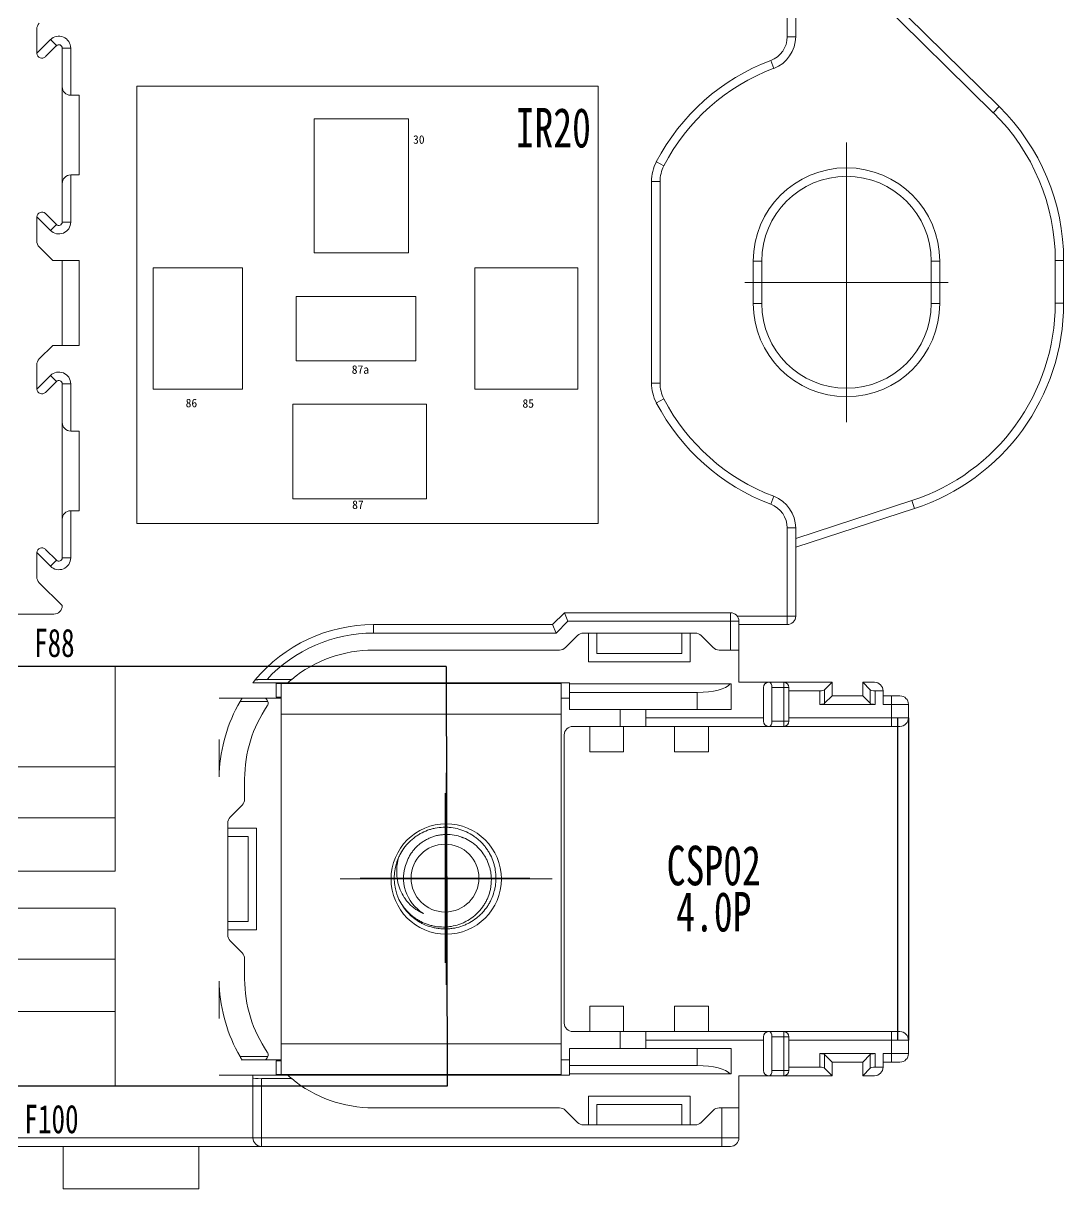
# Model space of a CAD drawing. Header units: millimetres. Extents: x 1543 to 5748, y 1576 to 2417.
# Drawn here: x 4915.4 to 5007.4, y 2168.1 to 2271.2 of the extents above; entities that cross this region are included whole.
import ezdxf

# ---------------------------------------------------------------- set-up
doc = ezdxf.new("R2010")
doc.units = ezdxf.units.MM
doc.linetypes.add('CENTER', pattern=[50.8, 31.75, -6.35, 6.35, -6.35])
doc.layers.get('0').update_dxf_attribs({"lineweight": 25})
doc.layers.add('1', color=7, linetype='Continuous', true_color=0xffffff)
doc.layers.add('111', color=7, linetype='Continuous', true_color=0xffffff)
doc.layers.add('1轮廓实线层', color=7, linetype='Continuous', lineweight=50)
doc.layers.add('基本型', color=7, linetype='Continuous', lineweight=18)
doc.styles.add('仿宋3.5', font='simfang.ttf', dxfattribs={"height": 3.5})
doc.styles.add('宋体', font='')
doc.styles.add('标准', font='fangsong.ttf', dxfattribs={"width": 0.7, "height": 3.5})
doc.styles.get('宋体').set_extended_font_data('宋体')

msp = doc.modelspace()

# ---------------------------------------------------------------- linework, layer by layer
at = {"lineweight": 30}
msp.add_line((4952.8, 2214.34), (4952.88, 2177.2), dxfattribs=at)
at = {"lineweight": 18}
msp.add_lwpolyline([(4925.42, 2265.67), (4966.25, 2265.67), (4966.25, 2226.98), (4925.42, 2226.98)], close=True, dxfattribs=at)
at = {"lineweight": 5}
for points in [[(4941.11, 2250.94), (4941.11, 2262.79), (4949.48, 2262.79), (4949.48, 2250.94)], [(4934.77, 2238.86), (4926.88, 2238.86), (4926.88, 2249.6), (4934.77, 2249.6)], [(4964.45, 2238.86), (4955.34, 2238.86), (4955.34, 2249.6), (4964.45, 2249.6)], [(4950.13, 2241.39), (4939.52, 2241.39), (4939.52, 2247.07), (4950.13, 2247.07)], [(4951.06, 2229.17), (4939.22, 2229.17), (4939.22, 2237.53), (4951.06, 2237.53)]]:
    msp.add_lwpolyline(points, close=True, dxfattribs=at)
at = {"layer": '1', "linetype": 'Continuous', "lineweight": 13}
for p, q in [((4982.97, 2270.05), (4982.97, 2317.39)), ((5001.2, 2263.33), (4983.72, 2280.53)), ((4917.79, 2269.79), (4918.32, 2269.26)), ((4983.72, 2270.05), (4982.97, 2270.05)), ((4919.58, 2269.04), (4918.83, 2269.04)), ((4981.78, 2267.25), (4981.52, 2267.95)), ((5001.2, 2263.33), (5001.72, 2263.87)), ((4972.06, 2258.62), (4971.4, 2258.97)), ((4971.72, 2257.24), (4970.97, 2257.24)), ((4970.97, 2239.41), (4970.97, 2257.24)), ((4916.58, 2254.09), (4916.58, 2254.09)), ((4918.83, 2253.65), (4919.58, 2253.65)), ((4918.32, 2253.44), (4917.79, 2252.91)), ((4916.58, 2251.98), (4916.58, 2251.98)), ((4980.72, 2250.2), (4979.97, 2250.2)), ((4995.72, 2250.2), (4996.47, 2250.2)), ((5006.68, 2250.24), (5007.43, 2250.24)), ((5006.68, 2246.49), (5006.68, 2250.24)), ((4979.97, 2246.45), (4980.72, 2246.45)), ((4996.47, 2246.45), (4995.72, 2246.45)), ((5006.68, 2246.49), (5007.43, 2246.49)), ((4916.58, 2241.01), (4916.58, 2241.01)), ((4917.79, 2240.08), (4918.32, 2239.55)), ((4919.58, 2239.34), (4918.83, 2239.34)), ((4971.72, 2239.41), (4970.97, 2239.41)), ((4916.58, 2238.9), (4916.58, 2238.9)), ((4972.06, 2238.02), (4971.4, 2237.67)), ((4981.78, 2229.4), (4981.52, 2228.7)), ((4983.72, 2225.67), (4993.99, 2229.01)), ((4993.99, 2229.01), (4994.22, 2228.3)), ((4983.72, 2226.59), (4982.97, 2226.59)), ((4982.97, 2218.79), (4982.97, 2226.59)), ((4917.79, 2223.2), (4918.32, 2223.73)), ((4919.58, 2223.95), (4918.83, 2223.95)), ((4977.95, 2218.34), (4977.95, 2219.09)), ((4978.55, 2218.79), (4982.97, 2218.79)), ((4982.97, 2218.79), (4983.72, 2218.79)), ((4982.97, 2218.79), (4982.97, 2218.04)), ((4946.37, 2217.29), (4946.37, 2218.04)), ((4963.57, 2218.34), (4962.52, 2217.29)), ((4977.95, 2218.34), (4963.57, 2218.34)), ((4977.95, 2215.79), (4977.95, 2218.34)), ((4977.95, 2218.34), (4978.7, 2218.34)), ((4962.52, 2217.29), (4946.37, 2217.29)), ((4937.76, 2211.63), (4937.76, 2212.83)), ((4982.67, 2212.49), (4981.62, 2212.49)), ((4982.67, 2212.94), (4982.67, 2212.49)), ((4982.67, 2209.49), (4982.67, 2212.49)), ((4983.12, 2212.49), (4982.67, 2212.49)), ((4975.02, 2210.54), (4975.02, 2212.04)), ((4985.85, 2210.99), (4985.85, 2212.19)), ((4986.28, 2212.28), (4986.28, 2211.08)), ((4990.31, 2211.08), (4990.31, 2212.28)), ((4990.75, 2212.19), (4990.75, 2210.99)), ((4992.2, 2211.74), (4992.2, 2210.99)), ((4992.2, 2210.99), (4991.45, 2210.99)), ((4993.7, 2210.99), (4992.2, 2210.99)), ((4992.2, 2209.79), (4992.2, 2210.99)), ((4962.96, 2210.13), (4938.21, 2210.13)), ((4970.45, 2209.79), (4980.87, 2209.79)), ((4981.62, 2209.49), (4982.67, 2209.49)), ((4983.12, 2209.49), (4982.67, 2209.49)), ((4982.67, 2209.49), (4982.67, 2209.04)), ((4983.12, 2209.79), (4992.2, 2209.79)), ((4992.2, 2209.79), (4993.7, 2209.79)), ((4992.2, 2209.04), (4992.2, 2209.79)), ((4982.67, 2181.59), (4981.62, 2181.59)), ((4982.67, 2182.04), (4982.67, 2181.59)), ((4983.12, 2181.59), (4982.67, 2181.59)), ((4982.67, 2178.59), (4982.67, 2181.59)), ((4992.2, 2182.04), (4992.2, 2181.29)), ((4938.21, 2180.95), (4962.96, 2180.95)), ((4980.87, 2181.29), (4970.45, 2181.29)), ((4975.02, 2179.04), (4975.02, 2180.54)), ((4992.2, 2181.29), (4983.12, 2181.29)), ((4992.2, 2180.09), (4992.2, 2181.29)), ((4993.7, 2181.29), (4992.2, 2181.29)), ((4937.76, 2178.25), (4937.76, 2179.45)), ((4985.85, 2178.89), (4985.85, 2180.09)), ((4986.28, 2180.01), (4986.28, 2178.81)), ((4990.31, 2178.81), (4990.31, 2180.01)), ((4990.75, 2180.09), (4990.75, 2178.89)), ((4991.45, 2180.09), (4992.2, 2180.09)), ((4992.2, 2180.09), (4993.7, 2180.09)), ((4992.2, 2179.34), (4992.2, 2180.09)), ((4981.62, 2178.59), (4982.67, 2178.59)), ((4982.67, 2178.59), (4982.67, 2178.14)), ((4983.12, 2178.59), (4982.67, 2178.59)), ((4936.45, 2177.88), (4936.45, 2172.64)), ((4977.2, 2172.64), (4977.2, 2175.29)), ((4907.82, 2172.64), (4935.7, 2172.64)), ((4936.45, 2172.64), (4935.7, 2172.64)), ((4936.45, 2171.89), (4936.45, 2172.64)), ((4936.45, 2172.64), (4977.2, 2172.64)), ((4977.2, 2172.64), (4978.7, 2172.64)), ((4977.2, 2171.89), (4977.2, 2172.64))]:
    msp.add_line(p, q, dxfattribs=at)
at = {"layer": '1', "linetype": 'Continuous', "lineweight": 18}
for p, q in [((4983.72, 2317.39), (4983.72, 2270.05)), ((4983.72, 2281.58), (5001.72, 2263.87)), ((4916.58, 2270.71), (4916.58, 2268.6)), ((4916.58, 2268.58), (4917.79, 2269.79)), ((4918.32, 2269.26), (4917.35, 2268.29)), ((4918.83, 2265.62), (4918.83, 2269.04)), ((4919.58, 2269.04), (4919.58, 2264.87)), ((4918.83, 2257.07), (4918.83, 2265.62)), ((4920.33, 2264.87), (4919.58, 2264.87)), ((4920.33, 2257.82), (4920.33, 2264.87)), ((4919.58, 2257.82), (4920.33, 2257.82)), ((4919.58, 2257.82), (4919.58, 2253.65)), ((4918.83, 2253.65), (4918.83, 2257.07)), ((4971.72, 2257.24), (4971.72, 2239.41)), ((4917.79, 2252.91), (4916.58, 2254.12)), ((4916.58, 2254.09), (4916.58, 2251.98)), ((4916.58, 2251.98), (4916.58, 2254.09)), ((4917.35, 2254.41), (4918.32, 2253.44)), ((4916.8, 2251.45), (4916.8, 2251.45)), ((4918.01, 2250.24), (4916.8, 2251.45)), ((4918.01, 2250.24), (4920.33, 2250.24)), ((4918.83, 2242.74), (4918.83, 2250.24)), ((4920.33, 2242.74), (4920.33, 2250.24)), ((4979.97, 2246.45), (4979.97, 2250.2)), ((4980.72, 2250.2), (4980.72, 2246.45)), ((4995.72, 2246.45), (4995.72, 2250.2)), ((4996.47, 2250.2), (4996.47, 2246.45)), ((5007.43, 2250.24), (5007.43, 2246.49)), ((4918.01, 2242.74), (4916.8, 2241.54)), ((4918.01, 2242.74), (4920.33, 2242.74)), ((4916.8, 2241.54), (4916.8, 2241.54)), ((4916.58, 2241.01), (4916.58, 2238.9)), ((4916.58, 2238.9), (4916.58, 2241.01)), ((4916.58, 2238.87), (4917.79, 2240.08)), ((4918.32, 2239.55), (4917.35, 2238.58)), ((4918.83, 2235.92), (4918.83, 2239.34)), ((4919.58, 2239.34), (4919.58, 2235.17)), ((4918.83, 2227.37), (4918.83, 2235.92)), ((4920.33, 2235.17), (4919.58, 2235.17)), ((4920.33, 2235.17), (4920.33, 2228.12)), ((4919.58, 2228.12), (4920.33, 2228.12)), ((4919.58, 2228.12), (4919.58, 2223.95)), ((4994.22, 2228.3), (4983.72, 2224.88)), ((4918.83, 2223.95), (4918.83, 2227.37)), ((4983.72, 2226.59), (4983.72, 2218.79)), ((4917.79, 2223.2), (4916.58, 2224.41)), ((4916.58, 2222.28), (4916.58, 2224.39)), ((4917.35, 2224.7), (4918.32, 2223.73)), ((4916.8, 2221.75), (4918.83, 2219.72)), ((4918.83, 2219.72), (4918.83, 2219.72)), ((4918.08, 2218.97), (4909.08, 2218.97)), ((4962.21, 2218.04), (4963.26, 2219.09)), ((4963.26, 2219.09), (4977.95, 2219.09)), ((4963.57, 2218.34), (4963.26, 2219.09)), ((4946.37, 2218.04), (4962.21, 2218.04)), ((4962.21, 2218.04), (4962.52, 2217.29)), ((4978.7, 2218.34), (4978.7, 2215.79)), ((4982.97, 2218.04), (4978.7, 2218.04)), ((4963.36, 2216.01), (4964.42, 2217.07)), ((4974.83, 2217.29), (4964.95, 2217.29)), ((4965.39, 2217.29), (4965.39, 2214.74)), ((4966.14, 2215.49), (4966.14, 2217.29)), ((4973.64, 2217.29), (4973.64, 2215.49)), ((4974.39, 2214.74), (4974.39, 2217.29)), ((4975.36, 2217.07), (4976.42, 2216.01)), ((4962.83, 2215.79), (4946.37, 2215.79)), ((4973.64, 2215.49), (4966.14, 2215.49)), ((4977.95, 2215.79), (4976.95, 2215.79)), ((4978.7, 2215.79), (4977.95, 2215.79)), ((4978.7, 2212.94), (4978.7, 2215.79)), ((4965.39, 2214.74), (4974.39, 2214.74)), ((4938.62, 2212.9), (4935.7, 2212.9)), ((4936.95, 2213.2), (4939.14, 2213.2)), ((4937.76, 2212.83), (4938.21, 2212.83)), ((4938.21, 2212.83), (4962.96, 2212.83)), ((4938.21, 2212.83), (4938.21, 2210.13)), ((4938.62, 2212.9), (4963.71, 2212.9)), ((4962.96, 2210.13), (4962.96, 2212.83)), ((4963.71, 2212.79), (4963.71, 2212.9)), ((4963.71, 2212.04), (4963.71, 2212.79)), ((4963.71, 2212.79), (4977.93, 2212.79)), ((4977.93, 2212.79), (4978.02, 2212.79)), ((4978.02, 2212.79), (4978.02, 2210.54)), ((4981.32, 2212.94), (4978.7, 2212.94)), ((4980.87, 2209.49), (4980.87, 2212.49)), ((4981.32, 2212.94), (4981.4, 2212.94)), ((4981.4, 2212.94), (4982.67, 2212.94)), ((4981.62, 2212.49), (4981.62, 2209.49)), ((4985.9, 2212.94), (4982.67, 2212.94)), ((4983.12, 2212.49), (4983.12, 2209.49)), ((4985.9, 2212.94), (4986.95, 2212.94)), ((4986.95, 2212.94), (4986.28, 2212.28)), ((4986.95, 2212.94), (4986.95, 2211.74)), ((4989.65, 2211.74), (4989.65, 2212.94)), ((4990.31, 2212.28), (4989.65, 2212.94)), ((4989.65, 2212.94), (4990.7, 2212.94)), ((4932.73, 2211.55), (4934.75, 2211.55)), ((4932.73, 2211.55), (4932.73, 2211.55)), ((4934.75, 2211.55), (4936.61, 2211.55)), ((4938.21, 2211.55), (4936.61, 2211.55)), ((4938.21, 2211.63), (4937.76, 2211.63)), ((4963.71, 2211.55), (4962.96, 2211.55)), ((4963.71, 2210.54), (4963.71, 2212.04)), ((4975.02, 2212.04), (4963.71, 2212.04)), ((4985.85, 2212.19), (4983.12, 2212.19)), ((4986.95, 2211.74), (4986.28, 2211.08)), ((4986.95, 2211.74), (4989.65, 2211.74)), ((4990.31, 2211.08), (4989.65, 2211.74)), ((4991.45, 2212.19), (4990.75, 2212.19)), ((4991.45, 2210.99), (4991.45, 2212.19)), ((4991.45, 2211.74), (4992.2, 2211.74)), ((4992.2, 2211.74), (4992.95, 2211.74)), ((4937.03, 2211.25), (4934.57, 2211.25)), ((4963.71, 2210.54), (4968.2, 2210.54)), ((4968.2, 2209.04), (4968.2, 2210.54)), ((4968.2, 2210.54), (4970.45, 2210.54)), ((4970.45, 2210.54), (4970.45, 2209.04)), ((4970.45, 2210.54), (4975.02, 2210.54)), ((4978.02, 2210.54), (4975.02, 2210.54)), ((4990.75, 2210.99), (4985.85, 2210.99)), ((4993.7, 2210.99), (4993.7, 2209.79)), ((4938.21, 2180.95), (4938.21, 2210.13)), ((4962.96, 2180.95), (4962.96, 2210.13)), ((4963.25, 2208.29), (4963.25, 2182.79)), ((4968.2, 2209.04), (4964, 2209.04)), ((4965.5, 2206.79), (4965.5, 2209.04)), ((4970.45, 2209.04), (4968.2, 2209.04)), ((4968.5, 2209.04), (4968.5, 2206.79)), ((4981.32, 2209.04), (4970.45, 2209.04)), ((4973, 2206.79), (4973, 2209.04)), ((4976, 2209.04), (4976, 2206.79)), ((4981.4, 2209.04), (4981.32, 2209.04)), ((4982.67, 2209.04), (4981.4, 2209.04)), ((4992.2, 2209.04), (4982.67, 2209.04)), ((4992.95, 2209.04), (4992.2, 2209.04)), ((4932.73, 2204.93), (4932.73, 2207.88)), ((4968.5, 2206.79), (4965.5, 2206.79)), ((4976, 2206.79), (4973, 2206.79)), ((4932.73, 2204.58), (4932.73, 2204.93)), ((4934.97, 2204.39), (4934.97, 2202.6)), ((4934.75, 2202.07), (4933.69, 2201.01)), ((4933.47, 2200.48), (4933.47, 2190.6)), ((4936.02, 2200.04), (4933.47, 2200.04)), ((4936.02, 2191.04), (4936.02, 2200.04)), ((4933.47, 2199.29), (4935.27, 2199.29)), ((4935.27, 2199.29), (4935.27, 2191.79)), ((4935.27, 2191.79), (4933.47, 2191.79)), ((4933.47, 2191.04), (4936.02, 2191.04)), ((4934.75, 2189.01), (4933.69, 2190.07)), ((4934.97, 2188.48), (4934.97, 2186.69)), ((4932.73, 2186.15), (4932.73, 2186.5)), ((4932.73, 2183.2), (4932.73, 2186.15)), ((4965.5, 2184.29), (4968.5, 2184.29)), ((4965.5, 2182.04), (4965.5, 2184.29)), ((4968.5, 2184.29), (4968.5, 2182.04)), ((4973, 2182.04), (4973, 2184.29)), ((4973, 2184.29), (4976, 2184.29)), ((4976, 2184.29), (4976, 2182.04)), ((4964, 2182.04), (4968.2, 2182.04)), ((4968.2, 2180.54), (4968.2, 2182.04)), ((4968.2, 2182.04), (4970.45, 2182.04)), ((4970.45, 2182.04), (4981.32, 2182.04)), ((4970.45, 2182.04), (4970.45, 2180.54)), ((4980.87, 2178.59), (4980.87, 2181.59)), ((4981.32, 2182.04), (4981.4, 2182.04)), ((4981.4, 2182.04), (4982.67, 2182.04)), ((4981.62, 2181.59), (4981.62, 2178.59)), ((4982.67, 2182.04), (4992.2, 2182.04)), ((4983.12, 2181.59), (4983.12, 2178.59)), ((4992.2, 2182.04), (4992.95, 2182.04)), ((4938.21, 2178.25), (4938.21, 2180.95)), ((4962.96, 2178.25), (4962.96, 2180.95)), ((4968.2, 2180.54), (4963.71, 2180.54)), ((4963.71, 2179.04), (4963.71, 2180.54)), ((4970.45, 2180.54), (4968.2, 2180.54)), ((4975.02, 2180.54), (4970.45, 2180.54)), ((4978.02, 2180.54), (4975.02, 2180.54)), ((4978.02, 2180.54), (4978.02, 2178.29)), ((4993.7, 2181.29), (4993.7, 2180.09)), ((4934.57, 2179.83), (4937.03, 2179.83)), ((4936.61, 2179.53), (4934.75, 2179.53)), ((4936.61, 2179.53), (4938.21, 2179.53)), ((4938.21, 2179.45), (4937.76, 2179.45)), ((4962.96, 2179.53), (4963.71, 2179.53)), ((4985.85, 2180.09), (4990.75, 2180.09)), ((4986.28, 2180.01), (4986.95, 2179.34)), ((4989.65, 2179.34), (4990.31, 2180.01)), ((4991.45, 2178.89), (4991.45, 2180.09)), ((4963.71, 2178.29), (4963.71, 2179.04)), ((4963.71, 2179.04), (4975.02, 2179.04)), ((4983.12, 2178.89), (4985.85, 2178.89)), ((4986.28, 2178.81), (4986.95, 2178.14)), ((4986.95, 2179.34), (4986.95, 2178.14)), ((4989.65, 2179.34), (4986.95, 2179.34)), ((4989.65, 2178.14), (4989.65, 2179.34)), ((4989.65, 2178.14), (4990.31, 2178.81)), ((4990.75, 2178.89), (4991.45, 2178.89)), ((4992.2, 2179.34), (4991.45, 2179.34)), ((4992.95, 2179.34), (4992.2, 2179.34)), ((4932.73, 2178.18), (4933.47, 2178.18)), ((4932.73, 2178.18), (4932.73, 2178.18)), ((4933.47, 2178.18), (4935.7, 2178.18)), ((4935.7, 2178.18), (4938.62, 2178.18)), ((4935.7, 2177.95), (4935.7, 2178.18)), ((4935.7, 2172.64), (4935.7, 2177.95)), ((4939.14, 2177.88), (4936.45, 2177.88)), ((4938.21, 2178.25), (4937.76, 2178.25)), ((4962.96, 2178.25), (4938.21, 2178.25)), ((4963.71, 2178.18), (4938.62, 2178.18)), ((4948.11, 2178.18), (4948.11, 2178.25)), ((4948.86, 2178.25), (4948.86, 2178.18)), ((4951.86, 2178.18), (4951.86, 2178.25)), ((4952.61, 2178.25), (4952.61, 2178.18)), ((4963.71, 2178.18), (4963.71, 2178.29)), ((4977.93, 2178.29), (4963.71, 2178.29)), ((4978.02, 2178.29), (4977.93, 2178.29)), ((4978.7, 2175.29), (4978.7, 2178.14)), ((4978.7, 2178.14), (4981.32, 2178.14)), ((4981.4, 2178.14), (4981.32, 2178.14)), ((4982.67, 2178.14), (4981.4, 2178.14)), ((4982.67, 2178.14), (4985.9, 2178.14)), ((4986.95, 2178.14), (4985.9, 2178.14)), ((4990.7, 2178.14), (4989.65, 2178.14)), ((4965.39, 2176.34), (4965.39, 2173.79)), ((4974.39, 2176.34), (4965.39, 2176.34)), ((4974.39, 2173.79), (4974.39, 2176.34)), ((4962.83, 2175.29), (4946.37, 2175.29)), ((4966.14, 2173.79), (4966.14, 2175.59)), ((4966.14, 2175.59), (4973.64, 2175.59)), ((4973.64, 2175.59), (4973.64, 2173.79)), ((4977.2, 2175.29), (4976.95, 2175.29)), ((4978.7, 2175.29), (4977.2, 2175.29)), ((4978.7, 2175.29), (4978.7, 2172.64)), ((4963.36, 2175.07), (4964.42, 2174.01)), ((4975.36, 2174.01), (4976.42, 2175.07)), ((4974.83, 2173.79), (4964.95, 2173.79)), ((4936.45, 2171.89), (4907.82, 2171.89)), ((4918.92, 2168.14), (4918.92, 2171.89)), ((4930.92, 2168.14), (4930.92, 2171.89)), ((4977.2, 2171.89), (4936.45, 2171.89)), ((4977.95, 2171.89), (4977.2, 2171.89)), ((4930.92, 2168.14), (4918.92, 2168.14))]:
    msp.add_line(p, q, dxfattribs=at)
for centre, radius in [((4952.8, 2195.54), 4.88), ((4952.7, 2195.62), 3)]:
    msp.add_circle(centre, radius, dxfattribs=at)
for centre, radius, start, end in [((4917.33, 2270.71), 0.75, 135, 180), ((4918.53, 2269.04), 1.05, 0, 135), ((4918.53, 2269.04), 0.3, 0, 135), ((4980.72, 2270.05), 3, 290.6928, 0), ((4917.03, 2268.6), 0.45, 180, 183.1897), ((4917.03, 2268.6), 0.45, 183.1897, 315), ((4988.22, 2250.2), 18.23, 110.6928, 152.4614), ((4919.58, 2265.62), 0.75, 180, 270), ((4988.31, 2250.24), 19.12, 0, 45.4546), ((4919.58, 2257.07), 0.75, 90, 180), ((4974.72, 2257.24), 3, 152.4614, 180), ((4988.22, 2250.2), 8.25, 0, 180), ((4988.22, 2250.2), 7.5, 0, 180), ((4917.03, 2254.09), 0.45, 176.8105, 180), ((4917.03, 2254.09), 0.45, 176.8105, 180), ((4918.53, 2253.65), 1.05, 225, 360), ((4918.53, 2253.65), 0.3, 225, 0), ((4917.33, 2251.98), 0.75, 180, 225), ((4917.33, 2251.98), 0.75, 180, 225), ((4988.22, 2246.45), 8.25, 180, 0), ((4988.22, 2246.45), 7.5, 180, 0), ((4988.31, 2246.49), 19.12, 288.0181, 0), ((4917.33, 2241.01), 0.75, 135, 180), ((4917.33, 2241.01), 0.75, 135, 180), ((4918.53, 2239.34), 1.05, 0, 135), ((4918.53, 2239.34), 0.3, 360, 135), ((4974.72, 2239.41), 3, 180, 207.5386), ((4917.03, 2238.9), 0.45, 180, 183.1895), ((4917.03, 2238.9), 0.45, 180, 183.1895), ((4988.22, 2246.45), 18.23, 207.5386, 249.3072), ((4919.58, 2235.92), 0.75, 180, 270), ((4980.72, 2226.59), 3, 0, 69.3072), ((4919.58, 2227.37), 0.75, 90, 180), ((4917.03, 2224.39), 0.45, 45, 176.8103), ((4917.03, 2224.39), 0.45, 176.8103, 180), ((4918.53, 2223.95), 1.05, 225, 360), ((4918.53, 2223.95), 0.3, 225, 360), ((4917.33, 2222.28), 0.75, 180, 225), ((4918.08, 2219.72), 0.75, 270, 0), ((4977.95, 2218.34), 0.75, 0, 90), ((4982.97, 2218.79), 0.75, 270, 0), ((4946.37, 2204.39), 13.65, 90, 140.2005), ((4964.95, 2216.54), 0.75, 90, 135), ((4974.83, 2216.54), 0.75, 45, 90), ((4946.37, 2204.39), 11.4, 90, 129.3743), ((4962.83, 2216.54), 0.75, 270, 315), ((4976.95, 2216.54), 0.75, 225, 270), ((4938.62, 2213.35), 0.45, 270, 310.8591), ((4981.32, 2212.49), 0.45, 90, 180), ((4982.67, 2212.49), 0.45, 0, 90), ((4990.7, 2212.19), 0.75, 0, 90), ((4936.61, 2211.1), 0.45, 19.4712, 90), ((4992.95, 2210.99), 0.75, 0, 90), ((4946.37, 2204.39), 13.65, 149.8186, 177.7458), ((4946.37, 2204.39), 11.4, 145.4972, 180), ((4936.61, 2211.1), 0.45, 325.4972, 19.4712), ((4981.32, 2209.49), 0.45, 180, 270), ((4982.67, 2209.49), 0.45, 270, 0), ((4992.95, 2209.79), 0.75, 270, 0), ((4964, 2208.29), 0.75, 90, 180), ((4934.22, 2202.6), 0.75, 315, 360), ((4934.22, 2200.48), 0.75, 135, 180), ((4952.7, 2195.62), 4.5, 155.1656, 204.8344), ((4952.7, 2195.62), 3.67, 157.2968, 238.5599), ((4934.22, 2190.6), 0.75, 180, 225), ((4934.22, 2188.48), 0.75, 360, 45), ((4946.37, 2186.69), 11.4, 180, 214.504), ((4946.37, 2186.69), 13.65, 182.2542, 210.1824), ((4964, 2182.79), 0.75, 180, 270), ((4981.32, 2181.59), 0.45, 90, 180), ((4982.67, 2181.59), 0.45, 0, 90), ((4992.95, 2181.29), 0.75, 0, 90), ((4936.61, 2179.98), 0.45, 270, 340.5288), ((4936.61, 2179.98), 0.45, 340.5288, 34.504), ((4992.95, 2180.09), 0.75, 270, 0), ((4981.32, 2178.59), 0.45, 180, 270), ((4982.67, 2178.59), 0.45, 270, 0), ((4990.7, 2178.89), 0.75, 270, 0), ((4938.62, 2177.73), 0.45, 49.1409, 90), ((4946.37, 2186.69), 11.4, 230.6257, 270), ((4962.83, 2174.54), 0.75, 45, 90), ((4976.95, 2174.54), 0.75, 90, 135), ((4964.95, 2174.54), 0.75, 225, 270), ((4974.83, 2174.54), 0.75, 270, 315), ((4936.45, 2172.64), 0.75, 180, 270), ((4977.95, 2172.64), 0.75, 270, 0)]:
    msp.add_arc(centre, radius, start, end, dxfattribs=at)
at = {"layer": '1', "linetype": 'Continuous', "lineweight": 13}
for centre, radius, start, end in [((4980.72, 2270.05), 2.25, 290.6928, 0), ((4988.22, 2250.2), 18.98, 110.6928, 152.4614), ((4988.31, 2250.24), 18.38, 0, 45.4546), ((4974.72, 2257.24), 3.75, 152.4614, 180), ((4988.31, 2246.49), 18.38, 288.0181, 0), ((4974.72, 2239.41), 3.75, 180, 207.5386), ((4988.22, 2246.45), 18.98, 207.5386, 249.3072), ((4980.72, 2226.59), 2.25, 0, 69.3072), ((4946.37, 2204.39), 12.9, 90, 136.9111)]:
    msp.add_arc(centre, radius, start, end, dxfattribs=at)
at = {"layer": '1', "linetype": 'Continuous', "lineweight": 18}
for centre, major_axis, ratio, start_param, end_param in [((4917.03, 2254.09), (0.45, 0), 1, 0.785398, 3.085925), ((4917.03, 2254.09), (0, 0.45), 1, 5.497787, 7.798314), ((4917.03, 2238.9), (0.45, 0), 1, 3.19726, 5.497787), ((4917.03, 2238.9), (0, 0.45), 1, 1.626464, 3.926991), ((4946.37, 2204.39), (8.61, 10.59), 0.999999, 1.558779, 1.580047), ((4946.37, 2204.39), (-7.36, 8.71), 0.999999, 6.268635, 6.294548), ((4975.02, 2213.04), (3, 0), 0.333333, 4.712389, 6.030505), ((4981.4, 2212.49), (0, 0.45), 0.5, 4.712389, 6.283185), ((4946.37, 2204.39), (7.01, 11.71), 0.999999, 1.557432, 1.58305), ((4985.85, 2212.3), (0.45, 0), 0.25, 4.712389, 6.038207), ((4990.75, 2212.3), (0.45, 0), 0.25, 3.386571, 4.712389), ((4985.85, 2211.1), (0.45, 0), 0.25, 4.712389, 6.038207), ((4990.75, 2211.1), (0.45, 0), 0.25, 3.386571, 4.712389), ((4981.4, 2209.49), (0, 0.45), 0.5, 3.141593, 4.712389), ((4981.4, 2181.59), (0, 0.45), 0.5, 4.712389, 6.283185), ((4946.37, 2186.69), (11.7, 7.04), 0.999999, 3.126758, 3.152377), ((4985.85, 2179.98), (0.45, 0), 0.25, 0.244979, 1.570796), ((4990.75, 2179.98), (0.45, 0), 0.25, 1.570796, 2.896614), ((4975.02, 2178.04), (3, 0), 0.333333, 0.25268, 1.570796), ((4981.4, 2178.59), (0, 0.45), 0.5, 3.141593, 4.712389), ((4985.85, 2178.78), (0.45, 0), 0.25, 0.244979, 1.570796), ((4990.75, 2178.78), (0.45, 0), 0.25, 1.570796, 2.896614), ((4936.45, 2177.95), (-0.75, 0), 0.1, 0, 1.570796), ((4946.37, 2186.69), (-8.72, 7.35), 0.999999, 1.558096, 1.58401)]:
    msp.add_ellipse(centre, major_axis=major_axis, ratio=ratio, start_param=start_param, end_param=end_param, dxfattribs=at)
for points, knots in [([(4935.89, 2213.13), (4935.89, 2213.13), (4935.91, 2213.14), (4935.94, 2213.15), (4935.95, 2213.15), (4935.98, 2213.16), (4936, 2213.16), (4936.03, 2213.16), (4936.05, 2213.17), (4936.09, 2213.17), (4936.11, 2213.17), (4936.18, 2213.18), (4936.22, 2213.18), (4936.3, 2213.19), (4936.32, 2213.19), (4936.38, 2213.19), (4936.4, 2213.19), (4936.49, 2213.2), (4936.54, 2213.2), (4936.63, 2213.2), (4936.66, 2213.2), (4936.72, 2213.2), (4936.74, 2213.2), (4936.83, 2213.2), (4936.89, 2213.2), (4936.95, 2213.2)], [0, 0, 0, 0, 0.125, 0.125, 0.1875, 0.1875, 0.25, 0.25, 0.3125, 0.3125, 0.375, 0.375, 0.5, 0.5, 0.5625, 0.5625, 0.625, 0.625, 0.75, 0.75, 0.8125, 0.8125, 0.875, 0.875, 1, 1, 1, 1]), ([(4948.62, 2197.51), (4948.67, 2197.62), (4948.72, 2197.72), (4948.81, 2197.88), (4948.84, 2197.93), (4948.9, 2198.03), (4948.93, 2198.08), (4949.1, 2198.33), (4949.24, 2198.51), (4949.56, 2198.85), (4949.74, 2199.01), (4950.02, 2199.23), (4950.11, 2199.3), (4950.31, 2199.43), (4950.41, 2199.49), (4950.72, 2199.67), (4950.93, 2199.76), (4951.21, 2199.87), (4951.26, 2199.89), (4951.38, 2199.92), (4951.43, 2199.94), (4951.6, 2199.99), (4951.72, 2200.01), (4952.06, 2200.08), (4952.3, 2200.11), (4952.59, 2200.12), (4952.65, 2200.12), (4952.77, 2200.12), (4952.83, 2200.12), (4953.01, 2200.11), (4953.13, 2200.1), (4953.48, 2200.06), (4953.71, 2200.02), (4953.99, 2199.93), (4954.04, 2199.92), (4954.16, 2199.88), (4954.21, 2199.86), (4954.38, 2199.8), (4954.49, 2199.75), (4954.81, 2199.61), (4955.01, 2199.49), (4955.31, 2199.29), (4955.4, 2199.22), (4955.54, 2199.11), (4955.59, 2199.08), (4955.68, 2199), (4955.72, 2198.96), (4955.94, 2198.76), (4956.1, 2198.59), (4956.31, 2198.31), (4956.38, 2198.21), (4956.48, 2198.07), (4956.51, 2198.02), (4956.58, 2197.91), (4956.61, 2197.86), (4956.75, 2197.61), (4956.85, 2197.39), (4956.97, 2197.06), (4957.01, 2196.95), (4957.05, 2196.78), (4957.07, 2196.72), (4957.1, 2196.61), (4957.11, 2196.55), (4957.16, 2196.26), (4957.19, 2196.02), (4957.21, 2195.56), (4957.2, 2195.32), (4957.16, 2195.03), (4957.16, 2194.97), (4957.14, 2194.85), (4957.13, 2194.79), (4957.09, 2194.62), (4957.06, 2194.5), (4956.97, 2194.17), (4956.89, 2193.95), (4956.76, 2193.68), (4956.74, 2193.62), (4956.68, 2193.52), (4956.6, 2193.36), (4956.51, 2193.21), (4956.31, 2192.92), (4956.16, 2192.73), (4955.96, 2192.52), (4955.92, 2192.48), (4955.84, 2192.39), (4955.79, 2192.35), (4955.66, 2192.23), (4955.57, 2192.15), (4955.3, 2191.94), (4955.1, 2191.81), (4954.79, 2191.63), (4954.69, 2191.58), (4954.47, 2191.48), (4954.36, 2191.44), (4954.03, 2191.32), (4953.8, 2191.25), (4953.46, 2191.18), (4953.34, 2191.17), (4953.16, 2191.15), (4953.11, 2191.14), (4952.99, 2191.13), (4952.93, 2191.13), (4952.63, 2191.12), (4952.4, 2191.13), (4952.05, 2191.17), (4951.93, 2191.19), (4951.76, 2191.22), (4951.7, 2191.23), (4951.59, 2191.26), (4951.53, 2191.28), (4951.24, 2191.36), (4951.02, 2191.44), (4950.7, 2191.59), (4950.6, 2191.64), (4950.45, 2191.73), (4950.39, 2191.76), (4950.29, 2191.82), (4950.24, 2191.85), (4950, 2192.02), (4949.81, 2192.17), (4949.47, 2192.48), (4949.31, 2192.66), (4949.13, 2192.89), (4949.09, 2192.94), (4949.03, 2193.03), (4949, 2193.07), (4948.97, 2193.11)], [0, 0, 0, 0, 0.014941, 0.014941, 0.022412, 0.022412, 0.029883, 0.029883, 0.059766, 0.059766, 0.089649, 0.089649, 0.10459, 0.10459, 0.119531, 0.119531, 0.149414, 0.149414, 0.156885, 0.156885, 0.164356, 0.164356, 0.179297, 0.179297, 0.20918, 0.20918, 0.216651, 0.216651, 0.224121, 0.224121, 0.239063, 0.239063, 0.268946, 0.268946, 0.276416, 0.276416, 0.283887, 0.283887, 0.298829, 0.298829, 0.328711, 0.328711, 0.343653, 0.343653, 0.351124, 0.351124, 0.358594, 0.358594, 0.388477, 0.388477, 0.403419, 0.403419, 0.410889, 0.410889, 0.41836, 0.41836, 0.448243, 0.448243, 0.463184, 0.463184, 0.470655, 0.470655, 0.478126, 0.478126, 0.508009, 0.508009, 0.537891, 0.537891, 0.545362, 0.545362, 0.552833, 0.552833, 0.567774, 0.567774, 0.597657, 0.597657, 0.605128, 0.605128, 0.612599, 0.62754, 0.62754, 0.657423, 0.657423, 0.664894, 0.664894, 0.672364, 0.672364, 0.687306, 0.687306, 0.717189, 0.717189, 0.73213, 0.73213, 0.747071, 0.747071, 0.776954, 0.776954, 0.791896, 0.791896, 0.799366, 0.799366, 0.806837, 0.806837, 0.83672, 0.83672, 0.851661, 0.851661, 0.859132, 0.859132, 0.866603, 0.866603, 0.896486, 0.896486, 0.911427, 0.911427, 0.918898, 0.918898, 0.926369, 0.926369, 0.956251, 0.956251, 0.986134, 0.986134, 0.993605, 0.993605, 1, 1, 1, 1]), ([(4949.31, 2197.04), (4949.35, 2197.15), (4949.44, 2197.36), (4949.55, 2197.57), (4949.64, 2197.72), (4949.69, 2197.79), (4949.74, 2197.86), (4949.77, 2197.91), (4949.79, 2197.93), (4949.88, 2198.05), (4949.95, 2198.14), (4950.18, 2198.4), (4950.35, 2198.56), (4950.56, 2198.72), (4950.59, 2198.73), (4950.63, 2198.77), (4950.66, 2198.78), (4950.73, 2198.83), (4950.78, 2198.87), (4950.93, 2198.96), (4951.13, 2199.07), (4951.45, 2199.22), (4951.67, 2199.29), (4951.89, 2199.36), (4952.01, 2199.39), (4952.23, 2199.43), (4952.35, 2199.45), (4952.58, 2199.47), (4952.69, 2199.48), (4952.87, 2199.48), (4952.93, 2199.48), (4953.04, 2199.47), (4953.1, 2199.47), (4953.39, 2199.45), (4953.62, 2199.41), (4953.96, 2199.32), (4954.07, 2199.28), (4954.21, 2199.23), (4954.23, 2199.22), (4954.29, 2199.2), (4954.31, 2199.19), (4954.4, 2199.16), (4954.45, 2199.14), (4954.71, 2199.01), (4954.91, 2198.9), (4955.2, 2198.7), (4955.29, 2198.63), (4955.42, 2198.51), (4955.47, 2198.47), (4955.55, 2198.39), (4955.6, 2198.35), (4955.8, 2198.15), (4955.95, 2197.97), (4956.14, 2197.68), (4956.21, 2197.58), (4956.32, 2197.38), (4956.38, 2197.28), (4956.52, 2196.96), (4956.6, 2196.74), (4956.68, 2196.46), (4956.69, 2196.41), (4956.72, 2196.29), (4956.73, 2196.23), (4956.76, 2196.06), (4956.77, 2195.95), (4956.8, 2195.6), (4956.8, 2195.37), (4956.78, 2195.08), (4956.77, 2195.02), (4956.76, 2194.9), (4956.75, 2194.85), (4956.72, 2194.67), (4956.7, 2194.56), (4956.61, 2194.22), (4956.53, 2194), (4956.42, 2193.74), (4956.39, 2193.69), (4956.34, 2193.58), (4956.31, 2193.53), (4956.23, 2193.38), (4956.17, 2193.28), (4955.98, 2192.99), (4955.83, 2192.81), (4955.63, 2192.59), (4955.59, 2192.55), (4955.51, 2192.47), (4955.47, 2192.43), (4955.34, 2192.31), (4955.25, 2192.24), (4954.97, 2192.03), (4954.78, 2191.9), (4954.52, 2191.77), (4954.47, 2191.74), (4954.36, 2191.69), (4954.31, 2191.66), (4954.15, 2191.6), (4954.04, 2191.55), (4953.71, 2191.44), (4953.49, 2191.39), (4953.2, 2191.34), (4953.14, 2191.33), (4953.03, 2191.32), (4952.97, 2191.31), (4952.79, 2191.29), (4952.68, 2191.29), (4952.33, 2191.29), (4952.1, 2191.31), (4951.75, 2191.36), (4951.64, 2191.39), (4951.47, 2191.43), (4951.41, 2191.44), (4951.3, 2191.47), (4951.25, 2191.49), (4950.97, 2191.58), (4950.76, 2191.67), (4950.45, 2191.83), (4950.35, 2191.89), (4950.2, 2191.98), (4950.15, 2192.01), (4950.05, 2192.08), (4950, 2192.11), (4949.77, 2192.28), (4949.59, 2192.43), (4949.35, 2192.68), (4949.27, 2192.77), (4949.16, 2192.9), (4949.12, 2192.95), (4949.05, 2193.04), (4949.02, 2193.09), (4948.85, 2193.32), (4948.73, 2193.52), (4948.62, 2193.73)], [0, 0, 0, 0, 0.015625, 0.03125, 0.03125, 0.039063, 0.042969, 0.042969, 0.046875, 0.046875, 0.0625, 0.0625, 0.09375, 0.09375, 0.097656, 0.097656, 0.101563, 0.101563, 0.109375, 0.109375, 0.125, 0.140625, 0.15625, 0.15625, 0.171875, 0.171875, 0.1875, 0.1875, 0.203125, 0.203125, 0.210938, 0.210938, 0.21875, 0.21875, 0.25, 0.25, 0.265625, 0.265625, 0.269531, 0.269531, 0.273437, 0.273437, 0.28125, 0.28125, 0.3125, 0.3125, 0.328125, 0.328125, 0.335937, 0.335937, 0.34375, 0.34375, 0.375, 0.375, 0.390625, 0.390625, 0.40625, 0.40625, 0.4375, 0.4375, 0.445312, 0.445312, 0.453125, 0.453125, 0.46875, 0.46875, 0.5, 0.5, 0.507812, 0.507812, 0.515625, 0.515625, 0.53125, 0.53125, 0.5625, 0.5625, 0.570312, 0.570312, 0.578125, 0.578125, 0.59375, 0.59375, 0.625, 0.625, 0.632812, 0.632812, 0.640625, 0.640625, 0.65625, 0.65625, 0.6875, 0.6875, 0.695312, 0.695312, 0.703125, 0.703125, 0.71875, 0.71875, 0.75, 0.75, 0.757812, 0.757812, 0.765625, 0.765625, 0.78125, 0.78125, 0.8125, 0.8125, 0.828125, 0.828125, 0.835937, 0.835937, 0.84375, 0.84375, 0.875, 0.875, 0.890625, 0.890625, 0.898437, 0.898437, 0.90625, 0.90625, 0.9375, 0.9375, 0.953125, 0.953125, 0.960937, 0.960937, 0.96875, 0.96875, 1, 1, 1, 1]), ([(4948.5, 2197.24), (4948.52, 2197.28), (4948.54, 2197.32), (4948.57, 2197.41), (4948.6, 2197.46), (4948.72, 2197.73), (4948.84, 2197.94), (4949.01, 2198.19), (4949.04, 2198.24), (4949.08, 2198.3)], [0, 0, 0, 0, 0.101636, 0.101636, 0.247664, 0.247664, 0.831775, 0.831775, 1, 1, 1, 1]), ([(4948.62, 2197.51), (4948.54, 2197.27), (4948.49, 2197.03), (4948.44, 2196.66), (4948.43, 2196.53), (4948.42, 2196.35), (4948.42, 2196.25), (4948.42, 2196.16), (4948.42, 2196.09), (4948.42, 2196.06), (4948.43, 2195.91), (4948.44, 2195.78), (4948.47, 2195.53), (4948.49, 2195.41), (4948.54, 2195.17), (4948.57, 2195.05), (4948.63, 2194.87), (4948.65, 2194.81), (4948.69, 2194.69), (4948.71, 2194.63), (4948.83, 2194.34), (4948.95, 2194.12), (4949.15, 2193.81), (4949.22, 2193.71), (4949.34, 2193.56), (4949.38, 2193.51), (4949.45, 2193.44), (4949.47, 2193.42), (4949.51, 2193.37), (4949.62, 2193.26), (4949.73, 2193.16), (4949.93, 2193), (4950.02, 2192.92), (4950.23, 2192.78), (4950.34, 2192.71), (4950.5, 2192.62), (4950.56, 2192.59), (4950.67, 2192.54), (4950.73, 2192.51), (4950.79, 2192.49)], [0, 0, 0, 0, 0.125, 0.125, 0.1875, 0.1875, 0.21875, 0.234375, 0.234375, 0.25, 0.25, 0.3125, 0.3125, 0.375, 0.375, 0.4375, 0.4375, 0.46875, 0.46875, 0.5, 0.5, 0.625, 0.625, 0.6875, 0.6875, 0.71875, 0.71875, 0.734375, 0.734375, 0.75, 0.8125, 0.8125, 0.875, 0.875, 0.9375, 0.9375, 0.96875, 0.96875, 1, 1, 1, 1])]:
    msp.add_open_spline(points, degree=3, knots=knots, dxfattribs=at)
at = {"layer": '111', "linetype": 'CENTER', "lineweight": 13}
for p, q in [((4988.22, 2260.7), (4988.22, 2235.95)), ((4979.22, 2248.32), (4997.22, 2248.32)), ((4952.8, 2186.17), (4952.8, 2204.92)), ((4952.7, 2188.12), (4952.7, 2203.12)), ((4943.42, 2195.54), (4962.17, 2195.54)), ((4945.2, 2195.62), (4960.2, 2195.62))]:
    msp.add_line(p, q, dxfattribs=at)
at = {"layer": '1轮廓实线层', "lineweight": -2}
for p, q in [((4992.72, 2209.79), (4992.72, 2181.29)), ((4993.7, 2209.79), (4993.7, 2181.29))]:
    msp.add_line(p, q, dxfattribs=at)
at = {"layer": '基本型', "lineweight": 30}
for p, q in [((4952.8, 2214.34), (4793.79, 2214.34)), ((4952.88, 2177.2), (4793.79, 2177.2))]:
    msp.add_line(p, q, dxfattribs=at)
at = {"layer": '基本型'}
for p, q in [((4912.71, 2214.34), (4923.52, 2214.34)), ((4923.52, 2207.05), (4923.52, 2214.34)), ((4923.52, 2214.34), (4923.52, 2207.05)), ((4923.52, 2207.05), (4923.52, 2214.34)), ((4923.52, 2196.24), (4923.52, 2207.05)), ((4923.52, 2207.05), (4923.52, 2196.24)), ((4923.52, 2196.24), (4923.52, 2207.05)), ((4923.52, 2196.24), (4923.52, 2207.05)), ((4923.52, 2207.05), (4923.52, 2196.24)), ((4923.52, 2196.24), (4923.52, 2207.05)), ((4923.52, 2205.46), (4912.71, 2205.46)), ((4912.71, 2205.46), (4923.52, 2205.46)), ((4923.54, 2200.94), (4793.79, 2200.94)), ((4923.52, 2196.24), (4912.71, 2196.24)), ((4912.71, 2196.24), (4923.52, 2196.24)), ((4923.52, 2192.96), (4912.71, 2192.96)), ((4912.71, 2192.96), (4923.52, 2192.96)), ((4923.52, 2177.2), (4923.52, 2192.96)), ((4923.52, 2192.96), (4923.52, 2177.2)), ((4923.52, 2177.2), (4923.52, 2192.96)), ((4923.52, 2177.2), (4923.52, 2192.96)), ((4923.52, 2192.96), (4923.52, 2177.2)), ((4923.52, 2177.2), (4923.52, 2192.96)), ((4923.52, 2188.45), (4912.71, 2188.45)), ((4923.52, 2183.83), (4912.71, 2183.83)), ((4912.71, 2183.83), (4923.52, 2183.83)), ((4912.71, 2177.2), (4923.52, 2177.2))]:
    msp.add_line(p, q, dxfattribs=at)

# ---------------------------------------------------------------- texts
at = {"lineweight": 18, "style": '宋体', "width": 0.7}
for s, height, p in [('IR20', 3.5, (4958.94, 2260.25)), ('F88', 2.502, (4916.35, 2215.18)), ('F100', 2.52, (4915.48, 2173.05))]:
    msp.add_text(s, height=height, dxfattribs=at).set_placement(p)
for s, insert, char_height, width, attachment_point, style in [('{\\fSimSun|b0|i0|c134|p2;30}', (4950.38, 2261.33), 0.75, 0.753, 2, '仿宋3.5'), ('{\\fSimSun|b0|i0|c134|p2;87a}', (4945.21, 2240.98), 0.75, 0.753, 2, '仿宋3.5'), ('{\\fSimSun|b0|i0|c134|p2;86}', (4930.26, 2238.02), 0.75, 0.753, 2, '仿宋3.5'), ('{\\fSimSun|b0|i0|c134|p2;85}', (4960.06, 2237.98), 0.75, 0.753, 2, '仿宋3.5'), ('{\\fSimSun|b0|i0|c134|p2;87}', (4944.99, 2229.02), 0.75, 0.753, 2, '仿宋3.5'), ('\\pxsm0.7,qc;CSP02\\P4.0P', (4973.12, 2194.66), 3.5, 6.7138, 4, '标准')]:
    msp.add_mtext(s, dxfattribs=dict(insert=insert, char_height=char_height, width=width, attachment_point=attachment_point, style=style))

doc.saveas('drawing.dxf')
